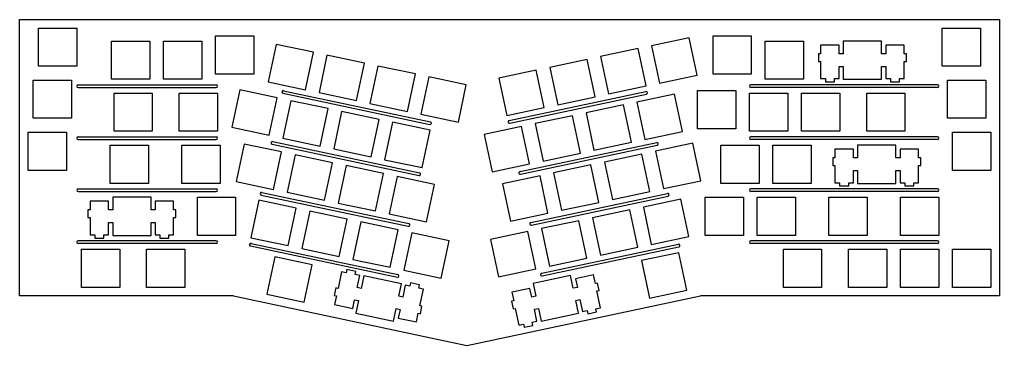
# Model space of a CAD drawing. Extents: x -142 to 266, y -499 to 615.
# Drawn here: x -123.2 to 235.2, y -498.5 to -379.2 of the extents above; entities that cross this region are included whole.
import ezdxf

# ---------------------------------------------------------------- set-up
doc = ezdxf.new("R2010")
doc.units = 0
doc.header["$MEASUREMENT"] = 0

msp = doc.modelspace()

# ---------------------------------------------------------------- linework, layer by layer
at = {"color": 0}
for p, q in [((-123.17, -480.36), (-123.17, -379.2)), ((-123.17, -379.2), (235.17, -379.2)), ((235.17, -379.2), (235.17, -480.36)), ((-116.26, -382.3), (-102.26, -382.3)), ((-116.26, -396.3), (-116.26, -382.3)), ((-102.26, -382.3), (-102.26, -396.3)), ((214.26, -382.3), (228.26, -382.3)), ((214.26, -396.3), (214.26, -382.3)), ((228.26, -382.3), (228.26, -396.3)), ((-51.49, -385.15), (-37.49, -385.15)), ((-51.49, -399.15), (-51.49, -385.15)), ((-37.49, -385.15), (-37.49, -399.15)), ((121.67, -385.85), (107.97, -388.76)), ((124.58, -399.55), (121.67, -385.85)), ((130.44, -385.15), (144.44, -385.15)), ((130.44, -399.15), (130.44, -385.15)), ((144.44, -385.15), (144.44, -399.15)), ((-89.59, -387.06), (-75.59, -387.06)), ((-89.59, -401.06), (-89.59, -387.06)), ((-75.59, -387.06), (-75.59, -401.06)), ((-70.54, -387.06), (-56.54, -387.06)), ((-70.54, -401.06), (-70.54, -387.06)), ((-56.54, -387.06), (-56.54, -401.06)), ((-29.38, -388.28), (-32.29, -401.98)), ((-15.69, -391.19), (-29.38, -388.28)), ((103.04, -389.81), (89.34, -392.72)), ((105.95, -403.51), (103.04, -389.81)), ((107.97, -388.76), (110.89, -402.46)), ((149.49, -387.06), (163.49, -387.06)), ((149.49, -401.06), (149.49, -387.06)), ((163.49, -387.06), (163.49, -401.06)), ((176.54, -388.53), (169.79, -388.53)), ((169.79, -388.53), (169.79, -391.76)), ((176.54, -391.76), (176.54, -388.53)), ((178.07, -387.06), (178.07, -391.76)), ((192.07, -387.06), (178.07, -387.06)), ((192.07, -391.76), (192.07, -387.06)), ((200.34, -388.53), (193.59, -388.53)), ((193.59, -388.53), (193.59, -391.76)), ((200.34, -391.76), (200.34, -388.53)), ((-18.6, -404.89), (-15.69, -391.19)), ((-10.75, -392.24), (-13.66, -405.94)), ((2.94, -395.15), (-10.75, -392.24)), ((84.4, -393.77), (70.71, -396.69)), ((87.31, -407.47), (84.4, -393.77)), ((89.34, -392.72), (92.25, -406.42)), ((169.79, -391.76), (168.97, -391.76)), ((168.97, -391.76), (168.97, -394.56)), ((178.07, -391.76), (176.54, -391.76)), ((193.59, -391.76), (192.07, -391.76)), ((201.16, -391.76), (200.34, -391.76)), ((201.16, -394.56), (201.16, -391.76)), ((-102.26, -396.3), (-116.26, -396.3)), ((0.03, -408.85), (2.94, -395.15)), ((7.88, -396.2), (4.97, -409.9)), ((21.58, -399.11), (7.88, -396.2)), ((65.77, -397.74), (52.07, -400.65)), ((68.68, -411.43), (65.77, -397.74)), ((70.71, -396.69), (73.62, -410.38)), ((168.97, -394.56), (169.79, -394.56)), ((169.79, -394.56), (169.79, -400.83)), ((176.54, -400.83), (176.54, -396.36)), ((176.54, -396.36), (178.07, -396.36)), ((178.07, -396.36), (178.07, -401.06)), ((192.07, -401.06), (192.07, -396.36)), ((192.07, -396.36), (193.59, -396.36)), ((193.59, -396.36), (193.59, -400.83)), ((200.34, -400.83), (200.34, -394.56)), ((200.34, -394.56), (201.16, -394.56)), ((228.26, -396.3), (214.26, -396.3)), ((-75.59, -401.06), (-89.59, -401.06)), ((-56.54, -401.06), (-70.54, -401.06)), ((-37.49, -399.15), (-51.49, -399.15)), ((18.67, -412.81), (21.58, -399.11)), ((26.52, -400.16), (23.61, -413.86)), ((40.21, -403.08), (26.52, -400.16)), ((52.07, -400.65), (54.98, -414.34)), ((110.89, -402.46), (124.58, -399.55)), ((144.44, -399.15), (130.44, -399.15)), ((163.49, -401.06), (149.49, -401.06)), ((169.79, -400.83), (171.51, -400.83)), ((171.51, -400.83), (171.51, -402.03)), ((174.81, -402.03), (174.81, -400.83)), ((174.81, -400.83), (176.54, -400.83)), ((178.07, -401.06), (192.07, -401.06)), ((193.59, -400.83), (195.31, -400.83)), ((195.31, -400.83), (195.31, -402.03)), ((198.62, -402.03), (198.62, -400.83)), ((198.62, -400.83), (200.34, -400.83)), ((-118.16, -401.35), (-104.16, -401.35)), ((-118.16, -415.35), (-118.16, -401.35)), ((-104.16, -401.35), (-104.16, -415.35)), ((-101.76, -403.11), (-51.32, -403.11)), ((-101.76, -404.11), (-51.32, -404.11)), ((-32.29, -401.98), (-18.6, -404.89)), ((37.3, -416.77), (40.21, -403.08)), ((92.25, -406.42), (105.95, -403.51)), ((212.52, -403.06), (144.27, -403.06)), ((212.52, -404.06), (144.27, -404.06)), ((171.51, -402.03), (174.81, -402.03)), ((195.31, -402.03), (198.62, -402.03)), ((216.17, -401.35), (230.17, -401.35)), ((216.17, -415.35), (216.17, -401.35)), ((230.17, -401.35), (230.17, -415.35)), ((-88.63, -406.11), (-74.63, -406.11)), ((-88.63, -420.11), (-88.63, -406.11)), ((-74.63, -406.11), (-74.63, -420.11)), ((-64.82, -406.11), (-50.82, -406.11)), ((-64.82, -420.11), (-64.82, -406.11)), ((-50.82, -406.11), (-50.82, -420.11)), ((-42.66, -404.94), (-45.57, -418.63)), ((-28.97, -407.85), (-42.66, -404.94)), ((-31.88, -421.54), (-28.97, -407.85)), ((-26.84, -406.2), (26.87, -417.62)), ((-26.63, -405.23), (27.08, -416.64)), ((-13.66, -405.94), (0.03, -408.85)), ((55.89, -416.19), (105.87, -405.57)), ((56.1, -417.17), (106.08, -406.54)), ((73.62, -410.38), (87.31, -407.47)), ((116.31, -406.47), (102.62, -409.38)), ((106.36, -405.46), (106.36, -405.46)), ((119.22, -420.16), (116.31, -406.47)), ((124.72, -405.16), (138.73, -405.16)), ((124.72, -419.16), (124.72, -405.16)), ((138.73, -405.16), (138.73, -419.16)), ((143.77, -406.11), (157.78, -406.11)), ((143.77, -420.11), (143.77, -406.11)), ((157.78, -406.11), (157.78, -420.11)), ((162.82, -406.11), (176.83, -406.11)), ((162.82, -420.11), (162.82, -406.11)), ((176.83, -406.11), (176.83, -420.11)), ((186.64, -406.11), (200.64, -406.11)), ((186.64, -420.11), (186.64, -406.11)), ((200.64, -406.11), (200.64, -420.11)), ((-24.03, -408.9), (-26.94, -422.59)), ((-10.33, -411.81), (-24.03, -408.9)), ((-13.24, -425.5), (-10.33, -411.81)), ((4.97, -409.9), (18.67, -412.81)), ((54.98, -414.34), (68.68, -411.43)), ((97.68, -410.43), (83.99, -413.34)), ((100.59, -424.12), (97.68, -410.43)), ((102.62, -409.38), (105.53, -423.07)), ((-104.16, -415.35), (-118.16, -415.35)), ((-5.39, -412.86), (-8.3, -426.55)), ((8.3, -415.77), (-5.39, -412.86)), ((23.61, -413.86), (37.3, -416.77)), ((79.05, -414.39), (65.35, -417.3)), ((81.96, -428.08), (79.05, -414.39)), ((83.99, -413.34), (86.9, -427.03)), ((230.17, -415.35), (216.17, -415.35)), ((-45.57, -418.63), (-31.88, -421.54)), ((5.39, -429.46), (8.3, -415.77)), ((13.24, -416.82), (10.33, -430.51)), ((26.93, -419.73), (13.24, -416.82)), ((60.41, -418.35), (46.72, -421.26)), ((63.32, -432.04), (60.41, -418.35)), ((65.35, -417.3), (68.26, -430.99)), ((138.73, -419.16), (124.72, -419.16)), ((-120.07, -420.4), (-106.07, -420.4)), ((-120.07, -434.4), (-120.07, -420.4)), ((-106.07, -420.4), (-106.07, -434.4)), ((-101.76, -422.16), (-51.32, -422.16)), ((-74.63, -420.11), (-88.63, -420.11)), ((-50.82, -420.11), (-64.82, -420.11)), ((-26.94, -422.59), (-13.24, -425.5)), ((24.02, -433.42), (26.93, -419.73)), ((46.72, -421.26), (49.63, -434.95)), ((105.53, -423.07), (119.22, -420.16)), ((157.78, -420.11), (143.77, -420.11)), ((212.52, -422.11), (144.27, -422.11)), ((176.83, -420.11), (162.82, -420.11)), ((200.64, -420.11), (186.64, -420.11)), ((218.07, -420.4), (232.07, -420.4)), ((218.07, -434.4), (218.07, -420.4)), ((232.07, -420.4), (232.07, -434.4)), ((-101.76, -423.16), (-51.32, -423.16)), ((-90.06, -425.16), (-76.06, -425.16)), ((-90.06, -439.16), (-90.06, -425.16)), ((-76.06, -425.16), (-76.06, -439.16)), ((-63.87, -425.16), (-49.87, -425.16)), ((-63.87, -439.16), (-63.87, -425.16)), ((-49.87, -425.16), (-49.87, -439.16)), ((-41.03, -424.76), (-43.94, -438.45)), ((-27.34, -427.67), (-41.03, -424.76)), ((-30.8, -424.84), (22.91, -436.25)), ((-30.59, -423.86), (23.12, -435.27)), ((59.85, -434.83), (109.83, -424.2)), ((60.06, -435.8), (110.04, -425.18)), ((86.9, -427.03), (100.59, -424.12)), ((123.07, -424.51), (109.37, -427.42)), ((125.98, -438.2), (123.07, -424.51)), ((133.3, -425.16), (147.3, -425.16)), ((133.3, -439.16), (133.3, -425.16)), ((212.52, -423.11), (144.27, -423.11)), ((147.3, -425.16), (147.3, -439.16)), ((152.35, -425.16), (166.35, -425.16)), ((152.35, -439.16), (152.35, -425.16)), ((166.35, -425.16), (166.35, -439.16)), ((183.3, -425.16), (183.3, -429.86)), ((197.3, -425.16), (183.3, -425.16)), ((197.3, -429.86), (197.3, -425.16)), ((-30.25, -441.36), (-27.34, -427.67)), ((-22.4, -428.72), (-25.31, -442.41)), ((-8.7, -431.63), (-22.4, -428.72)), ((-8.3, -426.55), (5.39, -429.46)), ((68.26, -430.99), (81.96, -428.08)), ((104.43, -428.47), (90.74, -431.38)), ((107.35, -442.16), (104.43, -428.47)), ((109.37, -427.42), (112.29, -441.11)), ((175.03, -429.86), (174.2, -429.86)), ((174.2, -429.86), (174.2, -432.66)), ((181.78, -426.63), (175.03, -426.63)), ((175.03, -426.63), (175.03, -429.86)), ((181.78, -429.86), (181.78, -426.63)), ((183.3, -429.86), (181.78, -429.86)), ((198.83, -429.86), (197.3, -429.86)), ((205.58, -426.63), (198.83, -426.63)), ((198.83, -426.63), (198.83, -429.86)), ((205.58, -429.86), (205.58, -426.63)), ((206.4, -429.86), (205.58, -429.86)), ((206.4, -432.66), (206.4, -429.86)), ((-11.61, -445.32), (-8.7, -431.63)), ((-3.77, -432.68), (-6.68, -446.37)), ((9.93, -435.59), (-3.77, -432.68)), ((10.33, -430.51), (24.02, -433.42)), ((49.63, -434.95), (63.32, -432.04)), ((85.8, -432.43), (72.11, -435.34)), ((88.71, -446.12), (85.8, -432.43)), ((90.74, -431.38), (93.65, -445.07)), ((174.2, -432.66), (175.03, -432.66)), ((175.03, -432.66), (175.03, -438.93)), ((205.58, -438.93), (205.58, -432.66)), ((205.58, -432.66), (206.4, -432.66)), ((-106.07, -434.4), (-120.07, -434.4)), ((7.02, -449.28), (9.93, -435.59)), ((14.87, -436.64), (11.96, -450.33)), ((28.56, -439.55), (14.87, -436.64)), ((67.17, -436.39), (53.47, -439.3)), ((70.08, -450.08), (67.17, -436.39)), ((72.11, -435.34), (75.02, -449.03)), ((181.78, -438.93), (181.78, -434.46)), ((181.78, -434.46), (183.3, -434.46)), ((183.3, -434.46), (183.3, -439.16)), ((197.3, -439.16), (197.3, -434.46)), ((197.3, -434.46), (198.83, -434.46)), ((198.83, -434.46), (198.83, -438.93)), ((232.07, -434.4), (218.07, -434.4)), ((-76.06, -439.16), (-90.06, -439.16)), ((-49.87, -439.16), (-63.87, -439.16)), ((-43.94, -438.45), (-30.25, -441.36)), ((25.65, -453.24), (28.56, -439.55)), ((53.47, -439.3), (56.38, -452.99)), ((112.29, -441.11), (125.98, -438.2)), ((147.3, -439.16), (133.3, -439.16)), ((166.35, -439.16), (152.35, -439.16)), ((175.03, -438.93), (176.75, -438.93)), ((176.75, -438.93), (176.75, -440.13)), ((176.75, -440.13), (180.05, -440.13)), ((180.05, -440.13), (180.05, -438.93)), ((180.05, -438.93), (181.78, -438.93)), ((183.3, -439.16), (197.3, -439.16)), ((198.83, -438.93), (200.55, -438.93)), ((200.55, -438.93), (200.55, -440.13)), ((200.55, -440.13), (203.85, -440.13)), ((203.85, -440.13), (203.85, -438.93)), ((203.85, -438.93), (205.58, -438.93)), ((-101.76, -441.21), (-51.32, -441.21)), ((-101.76, -442.21), (-51.32, -442.21)), ((-89.11, -444.21), (-89.11, -448.91)), ((-75.11, -444.21), (-89.11, -444.21)), ((-75.11, -448.91), (-75.11, -444.21)), ((-58.15, -444.21), (-44.16, -444.21)), ((-58.15, -458.21), (-58.15, -444.21)), ((-44.16, -444.21), (-44.16, -458.21)), ((-34.76, -443.47), (18.95, -454.89)), ((-34.55, -442.49), (19.16, -453.91)), ((-25.31, -442.41), (-11.61, -445.32)), ((63.81, -453.46), (113.79, -442.83)), ((64.02, -454.44), (114, -443.81)), ((93.65, -445.07), (107.35, -442.16)), ((127.58, -444.21), (141.58, -444.21)), ((127.58, -458.21), (127.58, -444.21)), ((141.58, -444.21), (141.58, -458.21)), ((212.52, -441.16), (144.27, -441.16)), ((212.52, -442.16), (144.27, -442.16)), ((146.63, -444.21), (160.63, -444.21)), ((146.63, -458.21), (146.63, -444.21)), ((160.63, -444.21), (160.63, -458.21)), ((172.83, -444.21), (186.83, -444.21)), ((172.83, -458.21), (172.83, -444.21)), ((186.83, -444.21), (186.83, -458.21)), ((199.02, -444.21), (213.02, -444.21)), ((199.02, -458.21), (199.02, -444.21)), ((213.02, -444.21), (213.02, -458.21)), ((-90.64, -445.68), (-97.39, -445.68)), ((-97.39, -445.68), (-97.39, -448.91)), ((-90.64, -448.91), (-90.64, -445.68)), ((-66.84, -445.68), (-73.59, -445.68)), ((-73.59, -445.68), (-73.59, -448.91)), ((-66.84, -448.91), (-66.84, -445.68)), ((-35.68, -445.37), (-38.59, -459.06)), ((-21.98, -448.28), (-35.68, -445.37)), ((-6.68, -446.37), (7.02, -449.28)), ((75.02, -449.03), (88.71, -446.12)), ((118.64, -444.92), (104.95, -447.83)), ((104.95, -447.83), (107.86, -461.53)), ((121.55, -458.62), (118.64, -444.92)), ((-97.39, -448.91), (-98.21, -448.91)), ((-98.21, -448.91), (-98.21, -451.71)), ((-89.11, -448.91), (-90.64, -448.91)), ((-73.59, -448.91), (-75.11, -448.91)), ((-66.01, -448.91), (-66.84, -448.91)), ((-66.01, -451.71), (-66.01, -448.91)), ((-24.89, -461.98), (-21.98, -448.28)), ((-17.04, -449.33), (-19.95, -463.03)), ((-3.35, -452.24), (-17.04, -449.33)), ((11.96, -450.33), (25.65, -453.24)), ((56.38, -452.99), (70.08, -450.08)), ((100.01, -448.88), (86.32, -451.79)), ((102.92, -462.58), (100.01, -448.88)), ((-98.21, -451.71), (-97.39, -451.71)), ((-97.39, -451.71), (-97.39, -457.98)), ((-90.64, -457.98), (-90.64, -453.51)), ((-90.64, -453.51), (-89.11, -453.51)), ((-89.11, -453.51), (-89.11, -458.21)), ((-75.11, -458.21), (-75.11, -453.51)), ((-75.11, -453.51), (-73.59, -453.51)), ((-73.59, -453.51), (-73.59, -457.98)), ((-66.84, -457.98), (-66.84, -451.71)), ((-66.84, -451.71), (-66.01, -451.71)), ((-6.26, -465.94), (-3.35, -452.24)), ((1.59, -453.29), (-1.32, -466.99)), ((15.28, -456.2), (1.59, -453.29)), ((81.38, -452.84), (67.68, -455.75)), ((84.29, -466.54), (81.38, -452.84)), ((86.32, -451.79), (89.23, -465.49)), ((-97.39, -457.98), (-95.66, -457.98)), ((-95.66, -457.98), (-95.66, -459.18)), ((-92.36, -459.18), (-92.36, -457.98)), ((-92.36, -457.98), (-90.64, -457.98)), ((-89.11, -458.21), (-75.11, -458.21)), ((-73.59, -457.98), (-71.86, -457.98)), ((-71.86, -457.98), (-71.86, -459.18)), ((-68.56, -459.18), (-68.56, -457.98)), ((-68.56, -457.98), (-66.84, -457.98)), ((-44.16, -458.21), (-58.15, -458.21)), ((12.37, -469.9), (15.28, -456.2)), ((20.23, -457.25), (17.31, -470.95)), ((33.92, -460.16), (20.23, -457.25)), ((62.74, -456.8), (49.05, -459.72)), ((65.65, -470.5), (62.74, -456.8)), ((67.68, -455.75), (70.59, -469.45)), ((107.86, -461.53), (121.55, -458.62)), ((141.58, -458.21), (127.58, -458.21)), ((160.63, -458.21), (146.63, -458.21)), ((186.83, -458.21), (172.83, -458.21)), ((213.02, -458.21), (199.02, -458.21)), ((-51.32, -460.21), (-101.76, -460.21)), ((-51.32, -461.21), (-101.76, -461.21)), ((-95.66, -459.18), (-92.36, -459.18)), ((-71.86, -459.18), (-68.56, -459.18)), ((-39.11, -461.51), (-39.11, -461.51)), ((-39.11, -461.51), (-39.11, -461.51)), ((-39, -461.02), (-39, -461.02)), ((-38.72, -462.1), (14.99, -473.53)), ((-38.59, -459.06), (-24.89, -461.98)), ((-38.51, -461.13), (15.2, -472.55)), ((31.01, -473.86), (33.92, -460.16)), ((49.05, -459.72), (51.96, -473.41)), ((67.77, -472.09), (117.75, -461.47)), ((212.52, -460.21), (144.27, -460.21)), ((212.52, -461.21), (144.27, -461.21)), ((-100.54, -463.26), (-86.54, -463.26)), ((-100.54, -477.26), (-100.54, -463.26)), ((-86.54, -463.26), (-86.54, -477.26)), ((-76.73, -463.26), (-62.73, -463.26)), ((-76.73, -477.26), (-76.73, -463.26)), ((-62.73, -463.26), (-62.73, -477.26)), ((-19.95, -463.03), (-6.26, -465.94)), ((67.98, -473.07), (117.96, -462.45)), ((89.23, -465.49), (102.92, -462.58)), ((117.95, -464.55), (104.25, -467.46)), ((120.86, -478.24), (117.95, -464.55)), ((156.16, -463.26), (170.16, -463.26)), ((156.16, -477.26), (156.16, -463.26)), ((170.16, -463.26), (170.16, -477.26)), ((179.97, -463.26), (193.97, -463.26)), ((179.97, -477.26), (179.97, -463.26)), ((193.97, -463.26), (193.97, -477.26)), ((199.02, -463.26), (213.02, -463.26)), ((199.02, -477.26), (199.02, -463.26)), ((213.02, -463.26), (213.02, -477.26)), ((213.02, -463.26), (213.02, -477.26)), ((218.07, -463.26), (232.07, -463.26)), ((218.07, -477.26), (218.07, -463.26)), ((232.07, -463.26), (232.07, -477.26)), ((-29.85, -466.08), (-32.76, -479.78)), ((-16.16, -469), (-29.85, -466.08)), ((-19.07, -482.69), (-16.16, -469)), ((-1.32, -466.99), (12.37, -469.9)), ((70.59, -469.45), (84.29, -466.54)), ((104.25, -467.46), (107.16, -481.15)), ((-5.39, -471.52), (-6.69, -477.65)), ((-3.7, -471.88), (-5.39, -471.52)), ((-3.45, -470.71), (-3.7, -471.88)), ((-0.22, -471.39), (-3.45, -470.71)), ((-0.47, -472.57), (-0.22, -471.39)), ((1.21, -472.92), (-0.47, -472.57)), ((0.28, -477.3), (1.21, -472.92)), ((17.31, -470.95), (31.01, -473.86)), ((51.96, -473.41), (65.65, -470.5)), ((78.35, -472.96), (64.66, -475.87)), ((79.33, -477.56), (78.35, -472.96)), ((86.75, -472.68), (80.15, -474.08)), ((87.42, -475.84), (86.75, -472.68)), ((2.75, -473.02), (1.78, -477.61)), ((16.45, -475.93), (2.75, -473.02)), ((15.47, -480.53), (16.45, -475.93)), ((17.89, -476.47), (16.96, -480.84)), ((19.58, -476.83), (17.89, -476.47)), ((19.83, -475.65), (19.58, -476.83)), ((23.06, -476.34), (19.83, -475.65)), ((22.81, -477.51), (23.06, -476.34)), ((64.66, -475.87), (65.63, -480.47)), ((80.15, -474.08), (80.82, -477.24)), ((88.23, -475.67), (87.42, -475.84)), ((88.81, -478.41), (88.23, -475.67)), ((-86.54, -477.26), (-100.54, -477.26)), ((-62.73, -477.26), (-76.73, -477.26)), ((-32.76, -479.78), (-19.07, -482.69)), ((-7.5, -477.48), (-8.08, -480.22)), ((-6.69, -477.65), (-7.5, -477.48)), ((1.78, -477.61), (0.28, -477.3)), ((24.49, -477.87), (22.81, -477.51)), ((23.19, -484.01), (24.49, -477.87)), ((63.47, -477.63), (56.87, -479.03)), ((56.87, -479.03), (57.54, -482.19)), ((64.14, -480.79), (63.47, -477.63)), ((80.82, -477.24), (79.33, -477.56)), ((88, -478.58), (88.81, -478.41)), ((89.31, -484.71), (88, -478.58)), ((107.16, -481.15), (120.86, -478.24)), ((170.16, -477.26), (156.16, -477.26)), ((193.97, -477.26), (179.97, -477.26)), ((213.02, -477.26), (199.02, -477.26)), ((232.07, -477.26), (218.07, -477.26)), ((-44.94, -480.36), (-123.17, -480.36)), ((-44.94, -480.36), (40.42, -498.51)), ((-8.08, -480.22), (-7.27, -480.39)), ((-7.27, -480.39), (-7.94, -483.55)), ((-7.94, -483.55), (-1.34, -484.96)), ((-1.34, -484.96), (-0.67, -481.8)), ((-0.67, -481.8), (0.82, -482.11)), ((0.82, -482.11), (-0.16, -486.71)), ((16.96, -480.84), (15.47, -480.53)), ((40.42, -498.51), (125.8, -480.36)), ((57.54, -482.19), (56.73, -482.36)), ((56.73, -482.36), (57.31, -485.1)), ((65.63, -480.47), (64.14, -480.79)), ((80.28, -482.06), (81.78, -481.74)), ((81.26, -486.66), (80.28, -482.06)), ((81.78, -481.74), (82.71, -486.12)), ((235.17, -480.36), (125.8, -480.36)), ((-0.16, -486.71), (13.54, -489.62)), ((13.54, -489.62), (14.51, -485.02)), ((14.51, -485.02), (16.01, -485.34)), ((16.01, -485.34), (15.33, -488.5)), ((21.94, -489.9), (22.61, -486.74)), ((22.61, -486.74), (23.42, -486.92)), ((24, -484.18), (23.19, -484.01)), ((23.42, -486.92), (24, -484.18)), ((57.31, -485.1), (58.12, -484.93)), ((58.12, -484.93), (59.42, -491.06)), ((65.1, -485.29), (66.59, -484.97)), ((66.03, -489.66), (65.1, -485.29)), ((66.59, -484.97), (67.57, -489.57)), ((67.57, -489.57), (81.26, -486.66)), ((82.71, -486.12), (84.39, -485.76)), ((84.39, -485.76), (84.64, -486.93)), ((84.64, -486.93), (87.87, -486.24)), ((87.62, -485.07), (89.31, -484.71)), ((87.87, -486.24), (87.62, -485.07)), ((15.33, -488.5), (21.94, -489.9)), ((59.42, -491.06), (61.11, -490.7)), ((61.11, -490.7), (61.36, -491.88)), ((64.34, -490.02), (66.03, -489.66)), ((64.59, -491.19), (64.34, -490.02)), ((61.36, -491.88), (64.59, -491.19))]:
    msp.add_line(p, q, dxfattribs=at)
at = {"linetype": 'Continuous'}
for centre, start, end in [((-101.76, -403.61), 90, 270), ((-51.32, -403.61), 270, 90), ((144.27, -403.56), 90, 270), ((212.52, -403.56), 270, 90), ((-26.74, -405.71), 78.0006, 258.0006), ((105.98, -406.05), 282.0042, 102.0042), ((26.97, -417.13), 258.0006, 78.0006), ((55.99, -416.68), 102.0042, 282.0042), ((-101.76, -422.66), 90, 270), ((-51.32, -422.66), 270, 90), ((144.27, -422.61), 90, 270), ((212.52, -422.61), 270, 90), ((-30.7, -424.35), 78.0014, 258.0014), ((109.94, -424.69), 281.9982, 101.9982), ((23.01, -435.76), 258.0014, 78.0014), ((59.95, -435.31), 101.9982, 281.9982), ((-101.76, -441.71), 90, 270), ((-51.32, -441.71), 270, 90), ((-34.66, -442.98), 77.9967, 257.9967), ((113.89, -443.32), 282.0038, 102.0038), ((144.27, -441.66), 90, 270), ((212.52, -441.66), 270, 90), ((19.05, -454.4), 257.9967, 77.9967), ((63.91, -453.95), 102.0038, 282.0038), ((-101.76, -460.71), 90, 270), ((-51.32, -460.71), 270, 90), ((-38.62, -461.61), 77.9949, 257.9949), ((117.85, -461.96), 281.9977, 101.9977), ((144.27, -460.71), 90, 270), ((212.52, -460.71), 270, 90), ((15.09, -473.04), 257.9949, 77.9949), ((67.87, -472.58), 101.9977, 281.9977)]:
    msp.add_arc(centre, 0.5, start, end, dxfattribs=at)

doc.saveas('drawing.dxf')
